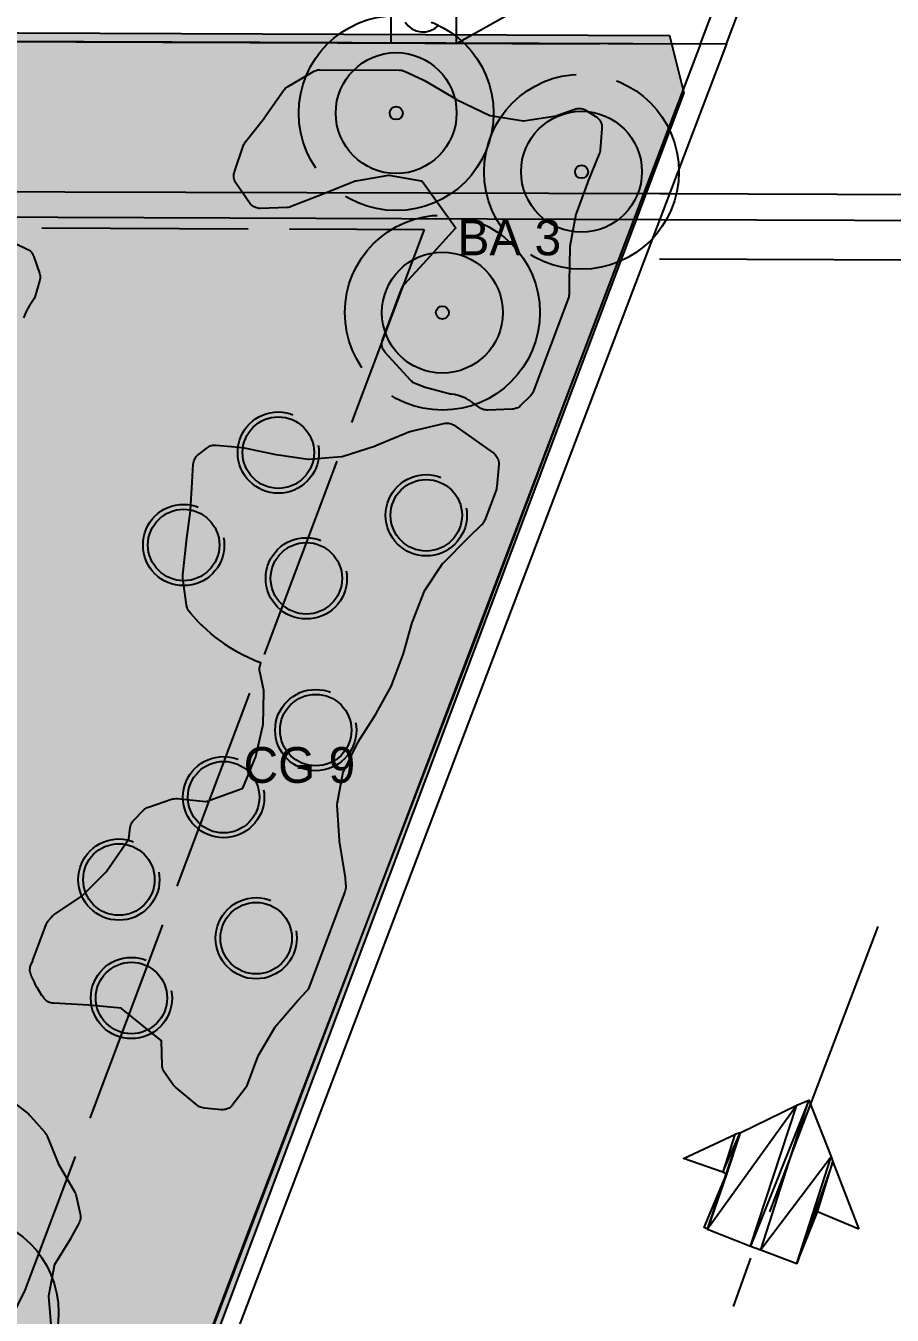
# Model space of a CAD drawing. Header units: metres. Extents: x 1 to 213, y 1 to 147.
# Drawn here: x 59.14 to 64.47, y 32.34 to 40.28 of the extents above; entities that cross this region are included whole.
import ezdxf
from ezdxf.enums import TextEntityAlignment as Align

# ---------------------------------------------------------------- set-up
doc = ezdxf.new("R2010")
doc.units = ezdxf.units.M
doc.linetypes.add('DASHED', pattern=[1.524, 1.27, -0.254])
for name, color, linetype in [('00-BASE-ARQUITECTURA', 8, 'Continuous'), ('PJ-ARBUSTOS', 82, 'Continuous'), ('PJ-COPA-ADULTA', 8, 'DASHED'), ('PJ-ETIQUETAS', 7, 'Continuous'), ('PJ-GRAVILLA', 42, 'Continuous'), ('PJ-HERBACEAS', 212, 'Continuous'), ('PJ-LIMITE-JARDIN', 7, 'Continuous'), ('PJ-MASAS', 92, 'Continuous'), ('PJ-MASAS-RELLENO', 92, 'Continuous'), ('PJ-RIEGO-SECTORES', 5, 'Continuous'), ('PJ-VISIBILIDAD', 1, 'DASHED')]:
    doc.layers.add(name, color=color, linetype=linetype)

# ---------------------------------------------------------------- blocks, each defined once
blk = doc.blocks.new('PJ_CG')
blk.add_circle((0, 0), 0.22)
at = {"flags": 1}
for tag, p, height in [('CODIGO', (0.15, 0.15), 0.2), ('ESPECIE', (0.15, -0.1), 0.15), ('ZONA', (0.15, -0.3), 0.15)]:
    blk.add_attdef(tag, p, '', height=height, dxfattribs=at)
blk = doc.blocks.new('PJ_BA')
for radius in [0.372, 0.04]:
    blk.add_circle((0, 0), radius)
at = {"flags": 1}
for tag, p, height in [('CODIGO', (0.15, 0.15), 0.2), ('ESPECIE', (0.15, -0.1), 0.15), ('ZONA', (0.15, -0.3), 0.15)]:
    blk.add_attdef(tag, p, '', height=height, dxfattribs=at)

msp = doc.modelspace()

# ---------------------------------------------------------------- hatches: boundary and pattern name
at = {"layer": 'PJ-GRAVILLA'}
h = msp.add_hatch(dxfattribs=at)
h.set_pattern_fill('GRAVEL', scale=0.03)
h.paths.add_polyline_path([(52.0788, 40.2607), (63.1031, 40.2166), (63.1913, 39.8639), (60.2368, 32.0146), (59.8399, 31.2208), (59.3989, 29.8097), (57.7673, 26.4142), (56.4444, 24.4739), (55.2097, 23.0187), (53.0489, 21.0344), (51.9024, 20.2406), (51.8583, 39.1142), (52.0347, 39.5111), (52.0788, 40.2607)])
at = {"layer": 'PJ-MASAS-RELLENO'}
for points in [[(61.3541, 38.2646), (61.349, 38.2708), (61.3445, 38.2775), (61.3407, 38.2845), (61.3376, 38.2919), (61.3353, 38.2996), (61.3338, 38.3075), (61.3331, 38.3155), (61.3331, 38.3235), (61.334, 38.3315), (61.3357, 38.3393), (61.3381, 38.3469), (61.456, 38.6602), (61.4591, 38.6673), (61.4628, 38.674), (61.4671, 38.6803), (61.4721, 38.6862), (61.6113, 38.8373), (61.7868, 39.0298), (61.788, 39.0312), (61.787, 39.0328), (61.5809, 39.3174), (61.5797, 39.3189), (61.5779, 39.3193), (61.3772, 39.3553), (61.3755, 39.3556), (61.3738, 39.3553), (61.1729, 39.3198), (61.171, 39.3194), (61.169, 39.3187), (60.9664, 39.2379), (60.966, 39.2378), (60.7743, 39.1626), (60.7656, 39.1598), (60.7567, 39.1579), (60.7476, 39.1571), (60.5863, 39.1521), (60.5783, 39.1522), (60.5704, 39.1532), (60.5626, 39.1549), (60.5551, 39.1574), (60.5478, 39.1606), (60.5409, 39.1645), (60.5344, 39.1691), (60.5284, 39.1743), (60.5229, 39.1801), (60.5181, 39.1864), (60.4357, 39.305), (60.4317, 39.3113), (60.4283, 39.318), (60.4256, 39.325), (60.4235, 39.3321), (60.4222, 39.3395), (60.4215, 39.3469), (60.4215, 39.3543), (60.4221, 39.3618), (60.4235, 39.3691), (60.4256, 39.3763), (60.4795, 39.5357), (60.4829, 39.5441), (60.4871, 39.552), (60.4922, 39.5593), (60.6096, 39.7097), (60.6108, 39.7113), (60.7273, 39.8771), (60.7326, 39.8838), (60.7386, 39.8899), (60.7452, 39.8954), (60.7523, 39.9001), (60.9129, 39.9943), (60.9205, 39.9982), (60.9284, 40.0013), (60.9367, 40.0035), (60.9451, 40.0048), (60.9537, 40.0052), (61.4398, 40.0033), (61.4483, 40.0028), (61.4567, 40.0014), (61.4649, 39.9992), (61.4728, 39.996), (61.5879, 39.9433), (61.5956, 39.9393), (61.7942, 39.821), (61.7975, 39.8192), (61.9982, 39.7241), (61.9999, 39.7233), (62.0017, 39.723), (62.2021, 39.6902), (62.2042, 39.6899), (62.2063, 39.6902), (62.4068, 39.7217), (62.4087, 39.7221), (62.4105, 39.7227), (62.5203, 39.7627), (62.5281, 39.7652), (62.5362, 39.7668), (62.5444, 39.7675), (62.5526, 39.7674), (62.5607, 39.7665), (62.5687, 39.7648), (62.5765, 39.7622), (62.584, 39.7589), (62.5912, 39.7548), (62.6516, 39.7157), (62.6579, 39.7111), (62.6638, 39.706), (62.6692, 39.7002), (62.6739, 39.694), (62.6781, 39.6874), (62.6815, 39.6803), (62.6843, 39.673), (62.6863, 39.6654), (62.6876, 39.6577), (62.6881, 39.6499), (62.6879, 39.6421), (62.6773, 39.5122), (62.6763, 39.5041), (62.6744, 39.4962), (62.6717, 39.4885), (62.5996, 39.311), (62.5992, 39.3099), (62.5286, 39.1205), (62.5281, 39.1189), (62.5277, 39.1172), (62.49, 38.9165), (62.4897, 38.9149), (62.4896, 38.9132), (62.4859, 38.6983), (62.4859, 38.6974), (62.4863, 38.6303), (62.486, 38.623), (62.485, 38.6158), (62.4834, 38.6086), (62.4811, 38.6017), (62.2635, 38.0236), (62.26, 38.0156), (62.2556, 38.008), (62.2504, 38.0009), (62.2445, 37.9945), (62.1871, 37.9387), (62.1816, 37.9338), (62.1756, 37.9294), (62.1693, 37.9256), (62.1627, 37.9224), (62.1558, 37.9199), (62.1486, 37.9179), (62.1414, 37.9167), (62.134, 37.9161), (61.9849, 37.9111), (61.9775, 37.9112), (61.9701, 37.9119), (61.9629, 37.9134), (61.9558, 37.9155), (61.949, 37.9182), (61.9424, 37.9216), (61.9362, 37.9256), (61.8832, 37.9628), (61.8824, 37.9634), (61.8762, 37.9675), (61.8754, 37.968), (61.8703, 37.9712), (61.8687, 37.9722), (61.8558, 37.9796), (61.8542, 37.9805), (61.8492, 37.983), (61.8475, 37.9838), (61.834, 37.99), (61.8323, 37.9907), (61.8271, 37.9928), (61.8253, 37.9934), (61.8113, 37.9983), (61.8095, 37.9989), (61.8042, 38.0004), (61.8024, 38.0009), (61.7879, 38.0045), (61.7861, 38.0049), (61.7806, 38.0059), (61.7788, 38.0063), (61.7641, 38.0084), (61.7622, 38.0087), (61.7567, 38.0092), (61.7539, 38.0095), (61.7539, 38.0095), (61.7472, 38.0102), (61.739, 38.012), (61.6079, 38.0475), (61.5997, 38.0502), (61.5412, 38.0731), (61.5345, 38.076), (61.5282, 38.0796), (61.5221, 38.0837), (61.5165, 38.0883), (61.5114, 38.0935), (61.3541, 38.2646)], [(55.939, 37.3289), (55.9392, 37.3308), (55.9589, 37.5263), (55.9591, 37.5314), (55.9538, 37.7265), (55.954, 37.7345), (55.9676, 37.9226), (55.9686, 37.9308), (55.9704, 37.9388), (56.0235, 38.1245), (56.0262, 38.1324), (56.1027, 38.3224), (56.1043, 38.3272), (56.1549, 38.521), (56.1553, 38.5228), (56.1552, 38.5245), (56.134, 38.7235), (56.1337, 38.7254), (56.133, 38.7271), (56.0434, 38.8992), (56.0401, 38.9063), (56.0376, 38.9136), (56.0358, 38.9211), (56.0347, 38.9288), (56.0147, 39.144), (56.0144, 39.1523), (56.0149, 39.1606), (56.0163, 39.1688), (56.0185, 39.1768), (56.0216, 39.1845), (56.0254, 39.1919), (56.03, 39.1988), (56.1772, 39.3985), (56.1822, 39.4047), (56.1878, 39.4103), (56.1939, 39.4153), (56.2005, 39.4197), (56.2075, 39.4235), (56.2149, 39.4265), (56.2225, 39.4287), (56.2303, 39.4303), (56.4928, 39.4677), (56.5007, 39.4684), (56.5086, 39.4684), (56.5164, 39.4675), (56.5241, 39.466), (56.5316, 39.4636), (56.5389, 39.4606), (56.5458, 39.4568), (56.5523, 39.4524), (56.6277, 39.3956), (56.6336, 39.3906), (56.639, 39.3851), (56.6439, 39.3791), (56.6482, 39.3726), (56.6518, 39.3658), (56.6548, 39.3586), (56.6683, 39.3209), (56.6695, 39.3172), (56.6727, 39.3069), (56.6737, 39.3031), (56.6822, 39.2692), (56.6827, 39.2673), (56.6907, 39.2411), (56.6921, 39.2372), (56.7024, 39.2129), (56.7041, 39.2092), (56.7168, 39.186), (56.7189, 39.1826), (56.7338, 39.1608), (56.7363, 39.1576), (56.7534, 39.1374), (56.7561, 39.1345), (56.7752, 39.1161), (56.7782, 39.1135), (56.799, 39.0972), (56.8024, 39.0948), (56.8247, 39.0807), (56.8282, 39.0788), (56.8522, 39.0669), (56.8585, 39.0633), (56.8645, 39.0592), (56.8702, 39.0546), (56.8753, 39.0495), (56.9529, 38.9655), (56.9542, 38.9642), (56.9559, 38.9637), (57.1518, 38.91), (57.1541, 38.9095), (57.1565, 38.9093), (57.3536, 38.9035), (57.3563, 38.9035), (57.5498, 38.9107), (57.5558, 38.9107), (57.5619, 38.9103), (57.7475, 38.889), (57.7565, 38.8874), (57.7653, 38.8848), (57.954, 38.8174), (57.9603, 38.8148), (58.1647, 38.7214), (58.1664, 38.7207), (58.1682, 38.7207), (58.4774, 38.7298), (58.4795, 38.73), (58.4812, 38.7312), (58.5958, 38.8209), (58.5975, 38.8224), (58.599, 38.824), (58.6788, 38.9224), (58.6841, 38.9283), (58.6899, 38.9336), (58.6962, 38.9384), (58.703, 38.9424), (58.7101, 38.9458), (58.7175, 38.9485), (58.8905, 39.0015), (58.8977, 39.0034), (58.905, 39.0045), (58.9124, 39.005), (58.9198, 39.0048), (58.9272, 39.0039), (58.9344, 39.0024), (58.9415, 39.0001), (58.9483, 38.9973), (59.15, 38.9013), (59.157, 38.8975), (59.1637, 38.893), (59.1698, 38.8879), (59.1755, 38.8822), (59.1805, 38.8759), (59.1848, 38.8692), (59.1885, 38.862), (59.1914, 38.8546), (59.2254, 38.7535), (59.2276, 38.7455), (59.229, 38.7374), (59.2295, 38.7291), (59.2292, 38.7209), (59.2281, 38.7127), (59.2261, 38.7046), (59.1959, 38.606), (59.1935, 38.5992), (59.1905, 38.5926), (59.1869, 38.5863), (59.1827, 38.5804), (59.169, 38.5627), (59.1661, 38.5584), (59.1447, 38.5216), (59.1423, 38.5169), (59.1259, 38.4777), (59.1242, 38.4727), (59.1127, 38.4304), (59.1121, 38.4278), (59.0613, 38.1776), (59.0594, 38.1701), (59.0568, 38.1629), (59.0535, 38.156), (59.0496, 38.1493), (59.0484, 38.1476), (59.0459, 38.1436), (59.0421, 38.1385), (58.9679, 38.0465), (58.9668, 38.0449), (58.9662, 38.0431), (58.9091, 37.8568), (58.9079, 37.8515), (58.8757, 37.6543), (58.8753, 37.651), (58.8608, 37.4664), (58.86, 37.4597), (58.8586, 37.4531), (58.813, 37.272), (58.8108, 37.2647), (58.8079, 37.2577), (58.8044, 37.251), (58.6985, 37.071), (58.6955, 37.0663), (58.565, 36.8764), (58.5642, 36.8752), (58.5635, 36.8739), (58.4636, 36.6686), (58.4629, 36.6669), (58.4626, 36.6652), (58.4456, 36.4842), (58.4455, 36.4821), (58.446, 36.4801), (58.5197, 36.2617), (58.5205, 36.2597), (58.5217, 36.2579), (58.6619, 36.0713), (58.6678, 36.0623), (58.7753, 35.87), (58.7786, 35.8632), (58.7813, 35.8562), (58.7834, 35.8489), (58.7847, 35.8415), (58.7854, 35.834), (58.7853, 35.8264), (58.7725, 35.6018), (58.7717, 35.5939), (58.7701, 35.5863), (58.7677, 35.5788), (58.7647, 35.5715), (58.7609, 35.5646), (58.7565, 35.5581), (58.7515, 35.5521), (58.7459, 35.5466), (58.5758, 35.395), (58.5697, 35.3901), (58.5633, 35.3859), (58.5564, 35.3823), (58.5493, 35.3793), (58.5419, 35.3771), (58.5343, 35.3756), (58.5266, 35.3748), (58.2914, 35.363), (58.2834, 35.363), (58.2754, 35.3637), (58.2676, 35.3653), (58.26, 35.3677), (58.075, 35.4351), (58.0736, 35.4355), (58.0721, 35.4359), (57.8782, 35.4753), (57.8767, 35.4755), (57.8752, 35.4757), (57.676, 35.4847), (57.6724, 35.4849), (57.4841, 35.5021), (57.477, 35.5031), (57.47, 35.5047), (57.4632, 35.5069), (57.2937, 35.5706), (57.2863, 35.5738), (57.2792, 35.5778), (57.2726, 35.5824), (57.1078, 35.711), (57.0998, 35.7181), (56.9329, 35.8889), (56.9303, 35.8914), (56.7564, 36.04), (56.755, 36.0411), (56.7534, 36.0418), (56.5655, 36.1106), (56.5637, 36.1111), (56.5618, 36.111), (56.3568, 36.0844), (56.3545, 36.084), (56.3523, 36.0833), (56.1518, 36.0075), (56.1435, 36.0049), (56.1349, 36.0031), (55.9583, 35.9778), (55.9508, 35.9771), (55.9433, 35.9771), (55.9359, 35.9778), (55.9285, 35.9792), (55.9213, 35.9812), (55.9143, 35.984), (55.701, 36.0795), (55.6935, 36.0834), (55.6865, 36.088), (55.68, 36.0933), (55.674, 36.0993), (55.6688, 36.1058), (55.6642, 36.1129), (55.5385, 36.3334), (55.5347, 36.3411), (55.5317, 36.3491), (55.5296, 36.3575), (55.5284, 36.366), (55.5138, 36.532), (55.5135, 36.5395), (55.5139, 36.5469), (55.515, 36.5544), (55.5168, 36.5616), (55.5192, 36.5687), (55.5873, 36.7385), (55.5913, 36.747), (55.5963, 36.755), (55.7274, 36.9395), (55.7277, 36.9401), (55.8585, 37.1309), (55.8596, 37.1327), (55.8605, 37.1347), (55.9383, 37.3271), (55.939, 37.3289)], [(59.1741, 34.4325), (59.1712, 34.4396), (59.1689, 34.4469), (59.1674, 34.4545), (59.1666, 34.4621), (59.1665, 34.4697), (59.1671, 34.4774), (59.1685, 34.4849), (59.1706, 34.4923), (59.1734, 34.4994), (59.184, 34.5231), (59.185, 34.5255), (59.2671, 34.7465), (59.2708, 34.7549), (59.2754, 34.7628), (59.2809, 34.7701), (59.2971, 34.7895), (59.3022, 34.795), (59.3077, 34.8), (59.3137, 34.8044), (59.4823, 34.9178), (59.4838, 34.9189), (59.4852, 34.9202), (59.6328, 35.0671), (59.634, 35.0685), (59.6351, 35.0699), (59.7733, 35.2687), (59.7743, 35.2703), (59.7746, 35.2722), (59.784, 35.3433), (59.7855, 35.3516), (59.7879, 35.3597), (59.7912, 35.3675), (59.7952, 35.375), (59.8001, 35.3819), (59.8056, 35.3883), (59.8631, 35.4481), (59.8687, 35.4534), (59.8748, 35.4582), (59.8813, 35.4623), (59.8882, 35.4658), (59.8954, 35.4686), (60.0387, 35.5164), (60.0468, 35.5186), (60.0551, 35.52), (60.0635, 35.5205), (60.0718, 35.5201), (60.2469, 35.503), (60.2491, 35.5029), (60.2512, 35.5035), (60.4737, 35.5821), (60.4756, 35.5829), (60.4764, 35.5847), (60.5538, 35.7689), (60.5544, 35.7705), (60.5548, 35.7721), (60.6008, 35.9673), (60.6011, 35.9693), (60.6013, 35.9713), (60.6066, 36.1813), (60.6065, 36.1836), (60.6062, 36.1859), (60.5818, 36.3021), (60.5806, 36.3095), (60.5801, 36.3171), (60.5803, 36.3246), (60.5813, 36.3321), (60.5829, 36.3395), (60.5852, 36.3467), (60.5855, 36.3475), (60.5862, 36.3493), (60.5874, 36.3533), (60.5879, 36.3551), (60.5862, 36.3559), (60.5824, 36.3575), (60.5805, 36.3582), (60.5719, 36.3613), (60.5682, 36.3627), (60.5447, 36.3725), (60.5411, 36.3741), (60.4782, 36.4038), (60.4747, 36.4056), (60.4522, 36.4176), (60.4487, 36.4195), (60.3891, 36.4553), (60.3857, 36.4574), (60.3645, 36.4716), (60.3613, 36.4739), (60.3054, 36.5153), (60.3023, 36.5177), (60.2826, 36.5339), (60.2796, 36.5365), (60.2281, 36.5832), (60.2252, 36.5859), (60.2072, 36.604), (60.2045, 36.6068), (60.1578, 36.6584), (60.1552, 36.6613), (60.1475, 36.6707), (60.1431, 36.6766), (60.1392, 36.6829), (60.136, 36.6896), (60.1333, 36.6965), (60.1314, 36.7036), (60.13, 36.7109), (60.1078, 36.8777), (60.1072, 36.8871), (60.1076, 36.8966), (60.1294, 37.1052), (60.1297, 37.1078), (60.1549, 37.292), (60.1553, 37.2953), (60.1642, 37.4666), (60.1643, 37.4681), (60.1721, 37.5788), (60.1732, 37.5871), (60.175, 37.5952), (60.1777, 37.6031), (60.1813, 37.6107), (60.1855, 37.6178), (60.1905, 37.6245), (60.1962, 37.6306), (60.2025, 37.6361), (60.2567, 37.6787), (60.2629, 37.6831), (60.2695, 37.6869), (60.2764, 37.6901), (60.2836, 37.6926), (60.291, 37.6944), (60.2986, 37.6955), (60.3062, 37.6958), (60.3138, 37.6955), (60.4767, 37.68), (60.4853, 37.6787), (60.6795, 37.6386), (60.6819, 37.6381), (60.8793, 37.6096), (60.8815, 37.6094), (60.8837, 37.6095), (61.0838, 37.6247), (61.0861, 37.625), (61.0883, 37.6256), (61.2935, 37.6908), (61.2969, 37.6921), (61.4999, 37.7778), (61.5064, 37.7802), (61.5132, 37.7821), (61.7155, 37.8283), (61.7228, 37.8297), (61.7302, 37.8303), (61.7376, 37.8302), (61.745, 37.8295), (61.7523, 37.8281), (61.7595, 37.826), (61.7664, 37.8232), (61.773, 37.8198), (61.7793, 37.8158), (62.0186, 37.6477), (62.0246, 37.643), (62.0301, 37.6378), (62.0351, 37.6321), (62.0396, 37.626), (62.0434, 37.6194), (62.0466, 37.6125), (62.0492, 37.6054), (62.051, 37.598), (62.0522, 37.5905), (62.0526, 37.5829), (62.0523, 37.5753), (62.0406, 37.4398), (62.0396, 37.4325), (62.038, 37.4254), (62.0358, 37.4185), (61.9663, 37.2341), (61.9635, 37.2275), (61.9602, 37.2213), (61.9563, 37.2153), (61.9519, 37.2098), (61.947, 37.2046), (61.8648, 37.1255), (61.8642, 37.1248), (61.7096, 36.9689), (61.7084, 36.9675), (61.7072, 36.966), (61.593, 36.7968), (61.5919, 36.7949), (61.591, 36.7929), (61.519, 36.608), (61.5178, 36.6044), (61.4636, 36.4136), (61.4618, 36.4079), (61.3952, 36.2262), (61.3929, 36.2206), (61.3903, 36.2153), (61.2962, 36.0435), (61.2934, 36.0388), (61.1844, 35.8686), (61.1822, 35.8648), (61.0939, 35.6859), (61.0932, 35.6842), (61.0928, 35.6825), (61.055, 35.484), (61.0547, 35.4823), (61.0548, 35.4806), (61.0697, 35.2621), (61.0701, 35.2584), (61.1069, 35.0337), (61.1079, 35.0254), (61.1105, 34.9799), (61.1106, 34.9716), (61.1097, 34.9633), (61.1081, 34.9551), (61.1055, 34.9471), (60.8854, 34.3623), (60.8824, 34.3553), (60.8787, 34.3487), (60.8745, 34.3424), (60.8696, 34.3365), (60.8136, 34.2753), (60.8127, 34.2743), (60.6746, 34.1123), (60.6735, 34.1109), (60.6726, 34.1095), (60.5699, 33.9354), (60.569, 33.9339), (60.5684, 33.9323), (60.5018, 33.7561), (60.4988, 33.749), (60.4951, 33.7423), (60.4907, 33.736), (60.4162, 33.6377), (60.411, 33.6315), (60.4051, 33.6259), (60.3988, 33.6209), (60.392, 33.6165), (60.3847, 33.6129), (60.3772, 33.61), (60.3694, 33.6079), (60.3614, 33.6066), (60.3533, 33.6061), (60.3452, 33.6064), (60.2405, 33.6159), (60.2326, 33.617), (60.2249, 33.6189), (60.2173, 33.6216), (60.2101, 33.625), (60.2033, 33.6291), (60.1968, 33.6339), (60.0628, 33.7445), (60.0575, 33.7492), (60.0528, 33.7544), (60.0484, 33.7599), (59.9953, 33.8348), (59.9911, 33.8415), (59.9875, 33.8485), (59.9846, 33.8558), (59.9825, 33.8634), (59.9811, 33.8711), (59.9805, 33.879), (59.9765, 34.0297), (59.9763, 34.0316), (59.9749, 34.0329), (59.7306, 34.2291), (59.729, 34.2302), (59.7271, 34.2305), (59.53, 34.2493), (59.5284, 34.2494), (59.3111, 34.2609), (59.3029, 34.2618), (59.2949, 34.2635), (59.287, 34.266), (59.2794, 34.2693), (59.2723, 34.2734), (59.2656, 34.2782), (59.2594, 34.2837), (59.2538, 34.2898), (59.2489, 34.2964), (59.2421, 34.3064), (59.24, 34.3098), (59.2114, 34.3575), (59.2095, 34.3609), (59.1975, 34.3834), (59.1957, 34.3869), (59.1741, 34.4325)], [(56.4414, 31.277), (56.4461, 31.2822), (56.4529, 31.2882), (56.5748, 31.3832), (56.5757, 31.3839), (56.721, 31.5041), (56.7269, 31.5085), (56.7331, 31.5124), (56.7397, 31.5157), (56.7466, 31.5183), (56.7537, 31.5203), (56.9669, 31.5704), (56.9686, 31.5709), (56.9702, 31.5717), (57.1579, 31.6729), (57.1597, 31.674), (57.1612, 31.6755), (57.2857, 31.8074), (57.2887, 31.811), (57.4112, 31.9765), (57.4117, 31.9771), (57.5181, 32.1265), (57.5231, 32.1329), (57.5288, 32.1387), (57.535, 32.1439), (57.6869, 32.259), (57.8511, 32.3846), (57.8513, 32.3847), (58.0018, 32.4992), (58.0033, 32.5004), (58.0043, 32.5019), (58.1237, 32.6985), (58.1246, 32.7001), (58.125, 32.7018), (58.1659, 32.9132), (58.1665, 32.9184), (58.1753, 33.0615), (58.1762, 33.0698), (58.178, 33.0779), (58.1807, 33.0858), (58.1842, 33.0935), (58.1884, 33.1007), (58.1934, 33.1074), (58.1957, 33.1102), (58.2178, 33.141), (58.2206, 33.1455), (58.2385, 33.1789), (58.2409, 33.1843), (58.2438, 33.1909), (58.2478, 33.1979), (58.2524, 33.2045), (58.2577, 33.2106), (58.4485, 33.4094), (58.4502, 33.4114), (58.4733, 33.4388), (58.4764, 33.443), (58.495, 33.4721), (58.4975, 33.4767), (58.5133, 33.5104), (58.5134, 33.5103), (58.5147, 33.5133), (58.5189, 33.5205), (58.5239, 33.5272), (58.6687, 33.7044), (58.6742, 33.7105), (58.6804, 33.716), (58.6871, 33.7209), (58.6942, 33.725), (58.7018, 33.7284), (58.7096, 33.7309), (58.7671, 33.7466), (58.7744, 33.7482), (58.7817, 33.7491), (58.7891, 33.7494), (58.7965, 33.749), (58.8038, 33.7479), (58.811, 33.7461), (59.0075, 33.6876), (59.0145, 33.6852), (59.0211, 33.6821), (59.0275, 33.6785), (59.0335, 33.6743), (59.1588, 33.5779), (59.1646, 33.573), (59.1698, 33.5675), (59.2582, 33.4679), (59.2625, 33.4625), (59.2664, 33.4568), (59.2698, 33.4508), (59.2726, 33.4445), (59.3379, 33.2811), (59.3404, 33.276), (59.4428, 33.098), (59.4465, 33.0909), (59.4494, 33.0835), (59.4515, 33.0757), (59.4762, 32.9662), (59.4776, 32.9582), (59.4782, 32.9502), (59.4779, 32.9421), (59.4769, 32.9341), (59.475, 32.9262), (59.4723, 32.9186), (59.4689, 32.9112), (59.4191, 32.817), (59.4166, 32.8125), (59.3164, 32.6495), (59.3155, 32.6479), (59.3151, 32.6461), (59.2807, 32.4598), (59.2805, 32.4581), (59.2806, 32.4563), (59.3, 32.2365), (59.3007, 32.2318), (59.3519, 31.9869), (59.3529, 31.9809), (59.357, 31.9492), (59.3576, 31.9413), (59.3575, 31.9334), (59.3565, 31.9255), (59.3548, 31.9178), (59.3524, 31.9103), (59.3492, 31.9031), (59.1773, 31.5593), (59.177, 31.5586), (59.1721, 31.5484), (59.1718, 31.5477), (59.1552, 31.5108), (59.1545, 31.5093), (59.1461, 31.4884), (59.1456, 31.4869), (59.1319, 31.4488), (59.1317, 31.448), (59.1281, 31.4374), (59.1278, 31.4366), (59.1047, 31.3624), (59.1019, 31.3548), (59.0983, 31.3475), (59.0939, 31.3406), (59.089, 31.3341), (59.0833, 31.3282), (59.0771, 31.3229), (59.0704, 31.3183), (59.0633, 31.3143), (59.0558, 31.3112), (59.048, 31.3088), (59.04, 31.3072), (59.0319, 31.3064), (58.9699, 31.3036), (58.9624, 31.3036), (58.9608, 31.3037), (58.9569, 31.304), (58.9462, 31.305), (58.9423, 31.3055), (58.8787, 31.315), (58.8767, 31.3152), (58.8496, 31.3178), (58.8455, 31.318), (58.8193, 31.3179), (58.8152, 31.3177), (58.7891, 31.3149), (58.7851, 31.3143), (58.7699, 31.3111), (58.7621, 31.3099), (58.7542, 31.3094), (58.7463, 31.3097), (58.7385, 31.3108), (58.6289, 31.3316), (58.6271, 31.3319), (58.6255, 31.331), (58.459, 31.2261), (58.4574, 31.225), (58.4565, 31.2234), (58.3788, 31.0588), (58.3747, 31.0511), (58.3697, 31.0439), (58.364, 31.0373), (58.2581, 30.9281), (58.2526, 30.9229), (58.2466, 30.9182), (58.2401, 30.9142), (58.2334, 30.9107), (58.2263, 30.908), (58.219, 30.9059), (58.2115, 30.9045), (58.0677, 30.8848), (58.0591, 30.8841), (58.0506, 30.8843), (58.0421, 30.8854), (58.0338, 30.8874), (57.8379, 30.9462), (57.835, 30.9469), (57.6025, 30.9982), (57.6006, 30.9985), (57.5986, 30.9985), (57.3552, 30.98), (57.3533, 30.9798), (57.3516, 30.9788), (57.16, 30.8598), (57.1584, 30.8587), (57.1575, 30.857), (57.1034, 30.7373), (57.0995, 30.7298), (57.0948, 30.7227), (57.0894, 30.7161), (57.0833, 30.7102), (57.0767, 30.7049), (56.9161, 30.5915), (56.9098, 30.5874), (56.903, 30.584), (56.896, 30.5812), (56.8887, 30.5791), (56.6703, 30.5265), (56.6622, 30.525), (56.6541, 30.5243), (56.6459, 30.5245), (56.6378, 30.5255), (56.6299, 30.5273), (56.6221, 30.5299), (56.6147, 30.5333), (56.3957, 30.6471), (56.3889, 30.6511), (56.3825, 30.6557), (56.3766, 30.661), (56.3712, 30.6668), (56.3664, 30.6731), (56.3623, 30.6798), (56.3589, 30.6869), (56.3562, 30.6943), (56.2814, 30.935), (56.2794, 30.9427), (56.2782, 30.9506), (56.2778, 30.9586), (56.2782, 30.9666), (56.2794, 30.9745), (56.2813, 30.9822), (56.2841, 30.9897), (56.3679, 31.189), (56.371, 31.1956), (56.3747, 31.2018), (56.3827, 31.214), (56.3874, 31.2204), (56.3927, 31.2264), (56.3985, 31.2317), (56.4008, 31.2336), (56.4046, 31.2372), (56.4387, 31.2741), (56.4413, 31.2771), (56.4414, 31.277)]]:
    msp.add_hatch(color=7, dxfattribs=at).paths.add_polyline_path(points)

# ---------------------------------------------------------------- linework, layer by layer
at = {"layer": '00-BASE-ARQUITECTURA'}
for points in [[(132.6056, 42.4603), (98.813, 42.4497), (51.9289, 42.4709), (51.9183, 40.2061), (63.2954, 40.1637), (62.5016, 38.0788), (61.8984, 36.4807), (60.5119, 32.8612), (59.8875, 31.2208), (59.2102, 29.4428), (58.5223, 27.8553), (57.9402, 26.7652), (56.6173, 24.7438), (54.7229, 22.5637), (53.0189, 21.0502), (52.1723, 20.4152), (50.426, 19.3146), (48.5316, 18.3832)], [(64.1949, 42.1534), (51.9289, 42.1957), (51.9289, 40.2061), (63.2954, 40.1637)], [(64.1949, 42.1534), (51.9289, 42.1957), (51.9289, 40.2061), (62.6709, 40.1637)], [(64.1949, 42.1534), (51.9289, 42.1957), (51.9289, 40.2061), (63.4541, 40.1637)], [(61.3904, 40.1637), (61.4009, 42.164), (61.8031, 42.164)], [(61.7925, 40.1637), (61.8031, 42.164)], [(61.8031, 42.164), (63.6975, 41.2326), (61.7925, 40.1637)], [(63.2954, 40.1637), (64.0679, 42.2063)], [(63.4541, 40.1637), (64.2055, 42.1534)], [(61.4755, 40.2976), (61.494, 40.2751), (61.5174, 40.257), (61.5452, 40.2443)], [(61.5452, 40.2443), (61.5751, 40.2382), (61.6047, 40.2391), (61.6329, 40.2463), (61.6587, 40.2595), (61.6812, 40.278)], [(63.2954, 40.1637), (59.2631, 29.5592)], [(63.4541, 40.1637), (59.4007, 29.5063)], [(51.9289, 39.2747), (63.1049, 39.243)], [(63.0414, 39.243), (69.0421, 39.2218)], [(51.9289, 39.1266), (63.0414, 39.0842)], [(63.0414, 39.0842), (69.0421, 39.0631)], [(63.0414, 38.8408), (68.9469, 38.8196)], [(64.3854, 34.7345), (63.7187, 32.9776)], [(63.6658, 32.7448), (63.9621, 33.6656), (63.6023, 32.766), (63.6658, 32.7448)], [(63.9621, 33.6656), (63.6023, 32.766), (63.888, 33.6338), (63.9621, 33.6656)], [(64.0997, 33.3163), (63.6658, 32.7448), (63.9621, 33.6656), (64.0997, 33.3163)], [(63.6023, 32.766), (63.888, 33.6338), (63.3377, 32.8718), (63.6023, 32.766)], [(63.888, 33.6338), (63.3377, 32.8718), (63.5388, 33.4645), (63.888, 33.6338)], [(63.507, 33.4539), (63.4329, 33.2211), (63.1895, 33.3057), (63.507, 33.4539)], [(63.5388, 33.4645), (63.507, 33.4539), (63.4329, 33.2211), (63.5388, 33.4645)], [(63.5388, 33.4645), (63.4541, 33.2105), (63.4329, 33.2211), (63.5388, 33.4645)], [(63.888, 32.6601), (64.0997, 33.3163), (63.6658, 32.7448), (63.888, 32.6601)], [(64.1103, 33.2846), (63.888, 32.6601), (64.0997, 33.3163), (64.1103, 33.2846)], [(64.015, 32.9776), (64.1103, 33.2846), (63.888, 32.6601), (64.015, 32.9776)], [(64.269, 32.8718), (64.015, 32.9776), (64.1103, 33.2846), (64.269, 32.8718)], [(63.4541, 33.2105), (63.3377, 32.8718), (63.3165, 32.8824), (63.4541, 33.2105)], [(63.6023, 32.6919), (63.4964, 32.3956)]]:
    msp.add_lwpolyline(points, dxfattribs=at)
at = {"layer": 'PJ-COPA-ADULTA'}
for centre, radius in [((61.4211, 39.7381), 0.6), ((62.5621, 39.3774), 0.6), ((61.7057, 38.5107), 0.6), ((60.6956, 37.6494), 0.25), ((61.6064, 37.2637), 0.25), ((60.1128, 37.0808), 0.25), ((60.8681, 36.8757), 0.25), ((60.9259, 35.942), 0.25), ((60.3587, 35.5292), 0.25), ((59.7141, 35.0223), 0.25), ((60.5592, 34.6615), 0.25), ((59.7912, 34.2936), 0.25), ((58.7431, 32.3595), 0.6)]:
    msp.add_circle(centre, radius, dxfattribs=at)
at = {"layer": 'PJ-LIMITE-JARDIN'}
msp.add_lwpolyline([(52.0788, 40.2607), (63.1031, 40.2166), (63.1913, 39.8639), (60.2368, 32.0146), (59.8399, 31.2208), (59.3989, 29.8097), (57.7673, 26.4142), (56.4444, 24.4739), (55.2097, 23.0187), (53.0489, 21.0344), (51.9024, 20.2406), (51.8583, 39.1142), (52.0347, 39.5111), (52.0788, 40.2607)], close=True, dxfattribs=at)
at = {"layer": 'PJ-MASAS'}
for points in [[(61.3541, 38.2646), (61.349, 38.2708), (61.3445, 38.2775), (61.3407, 38.2845), (61.3376, 38.2919), (61.3353, 38.2996), (61.3338, 38.3075), (61.3331, 38.3155), (61.3331, 38.3235), (61.334, 38.3315), (61.3357, 38.3393), (61.3381, 38.3469), (61.456, 38.6602), (61.4591, 38.6673), (61.4628, 38.674), (61.4671, 38.6803), (61.4721, 38.6862), (61.6113, 38.8373), (61.7868, 39.0298), (61.788, 39.0312), (61.787, 39.0328), (61.5809, 39.3174), (61.5797, 39.3189), (61.5779, 39.3193), (61.3772, 39.3553), (61.3755, 39.3556), (61.3738, 39.3553), (61.1729, 39.3198), (61.171, 39.3194), (61.169, 39.3187), (60.9664, 39.2379), (60.966, 39.2378), (60.7743, 39.1626), (60.7656, 39.1598), (60.7567, 39.1579), (60.7476, 39.1571), (60.5863, 39.1521), (60.5783, 39.1522), (60.5704, 39.1532), (60.5626, 39.1549), (60.5551, 39.1574), (60.5478, 39.1606), (60.5409, 39.1645), (60.5344, 39.1691), (60.5284, 39.1743), (60.5229, 39.1801), (60.5181, 39.1864), (60.4357, 39.305), (60.4317, 39.3113), (60.4283, 39.318), (60.4256, 39.325), (60.4235, 39.3321), (60.4222, 39.3395), (60.4215, 39.3469), (60.4215, 39.3543), (60.4221, 39.3618), (60.4235, 39.3691), (60.4256, 39.3763), (60.4795, 39.5357), (60.4829, 39.5441), (60.4871, 39.552), (60.4922, 39.5593), (60.6096, 39.7097), (60.6108, 39.7113), (60.7273, 39.8771), (60.7326, 39.8838), (60.7386, 39.8899), (60.7452, 39.8954), (60.7523, 39.9001), (60.9129, 39.9943), (60.9205, 39.9982), (60.9284, 40.0013), (60.9367, 40.0035), (60.9451, 40.0048), (60.9537, 40.0052), (61.4398, 40.0033), (61.4483, 40.0028), (61.4567, 40.0014), (61.4649, 39.9992), (61.4728, 39.996), (61.5879, 39.9433), (61.5956, 39.9393), (61.7942, 39.821), (61.7975, 39.8192), (61.9982, 39.7241), (61.9999, 39.7233), (62.0017, 39.723), (62.2021, 39.6902), (62.2042, 39.6899), (62.2063, 39.6902), (62.4068, 39.7217), (62.4087, 39.7221), (62.4105, 39.7227), (62.5203, 39.7627), (62.5281, 39.7652), (62.5362, 39.7668), (62.5444, 39.7675), (62.5526, 39.7674), (62.5607, 39.7665), (62.5687, 39.7648), (62.5765, 39.7622), (62.584, 39.7589), (62.5912, 39.7548), (62.6516, 39.7157), (62.6579, 39.7111), (62.6638, 39.706), (62.6692, 39.7002), (62.6739, 39.694), (62.6781, 39.6874), (62.6815, 39.6803), (62.6843, 39.673), (62.6863, 39.6654), (62.6876, 39.6577), (62.6881, 39.6499), (62.6879, 39.6421), (62.6773, 39.5122), (62.6763, 39.5041), (62.6744, 39.4962), (62.6717, 39.4885), (62.5996, 39.311), (62.5992, 39.3099), (62.5286, 39.1205), (62.5281, 39.1189), (62.5277, 39.1172), (62.49, 38.9165), (62.4897, 38.9149), (62.4896, 38.9132), (62.4859, 38.6983), (62.4859, 38.6974), (62.4863, 38.6303), (62.486, 38.623), (62.485, 38.6158), (62.4834, 38.6086), (62.4811, 38.6017), (62.2635, 38.0236), (62.26, 38.0156), (62.2556, 38.008), (62.2504, 38.0009), (62.2445, 37.9945), (62.1871, 37.9387), (62.1816, 37.9338), (62.1756, 37.9294), (62.1693, 37.9256), (62.1627, 37.9224), (62.1558, 37.9199), (62.1486, 37.9179), (62.1414, 37.9167), (62.134, 37.9161), (61.9849, 37.9111), (61.9775, 37.9112), (61.9701, 37.9119), (61.9629, 37.9134), (61.9558, 37.9155), (61.949, 37.9182), (61.9424, 37.9216), (61.9362, 37.9256), (61.8832, 37.9628), (61.8824, 37.9634), (61.8762, 37.9675), (61.8754, 37.968), (61.8703, 37.9712), (61.8687, 37.9722), (61.8558, 37.9796), (61.8542, 37.9805), (61.8492, 37.983), (61.8475, 37.9838), (61.834, 37.99), (61.8323, 37.9907), (61.8271, 37.9928), (61.8253, 37.9934), (61.8113, 37.9983), (61.8095, 37.9989), (61.8042, 38.0004), (61.8024, 38.0009), (61.7879, 38.0045), (61.7861, 38.0049), (61.7806, 38.0059), (61.7788, 38.0063), (61.7641, 38.0084), (61.7622, 38.0087), (61.7567, 38.0092), (61.7539, 38.0095), (61.7539, 38.0095), (61.7472, 38.0102), (61.739, 38.012), (61.6079, 38.0475), (61.5997, 38.0502), (61.5412, 38.0731), (61.5345, 38.076), (61.5282, 38.0796), (61.5221, 38.0837), (61.5165, 38.0883), (61.5114, 38.0935), (61.3541, 38.2646)], [(59.1741, 34.4325), (59.1712, 34.4396), (59.1689, 34.4469), (59.1674, 34.4545), (59.1666, 34.4621), (59.1665, 34.4697), (59.1671, 34.4774), (59.1685, 34.4849), (59.1706, 34.4923), (59.1734, 34.4994), (59.184, 34.5231), (59.185, 34.5255), (59.2671, 34.7465), (59.2708, 34.7549), (59.2754, 34.7628), (59.2809, 34.7701), (59.2971, 34.7895), (59.3022, 34.795), (59.3077, 34.8), (59.3137, 34.8044), (59.4823, 34.9178), (59.4838, 34.9189), (59.4852, 34.9202), (59.6328, 35.0671), (59.634, 35.0685), (59.6351, 35.0699), (59.7733, 35.2687), (59.7743, 35.2703), (59.7746, 35.2722), (59.784, 35.3433), (59.7855, 35.3516), (59.7879, 35.3597), (59.7912, 35.3675), (59.7952, 35.375), (59.8001, 35.3819), (59.8056, 35.3883), (59.8631, 35.4481), (59.8687, 35.4534), (59.8748, 35.4582), (59.8813, 35.4623), (59.8882, 35.4658), (59.8954, 35.4686), (60.0387, 35.5164), (60.0468, 35.5186), (60.0551, 35.52), (60.0635, 35.5205), (60.0718, 35.5201), (60.2469, 35.503), (60.2491, 35.5029), (60.2512, 35.5035), (60.4737, 35.5821), (60.4756, 35.5829), (60.4764, 35.5847), (60.5538, 35.7689), (60.5544, 35.7705), (60.5548, 35.7721), (60.6008, 35.9673), (60.6011, 35.9693), (60.6013, 35.9713), (60.6066, 36.1813), (60.6065, 36.1836), (60.6062, 36.1859), (60.5818, 36.3021), (60.5806, 36.3095), (60.5801, 36.3171), (60.5803, 36.3246), (60.5813, 36.3321), (60.5829, 36.3395), (60.5852, 36.3467), (60.5855, 36.3475), (60.5862, 36.3493), (60.5874, 36.3533), (60.5879, 36.3551), (60.5862, 36.3559), (60.5824, 36.3575), (60.5805, 36.3582), (60.5719, 36.3613), (60.5682, 36.3627), (60.5447, 36.3725), (60.5411, 36.3741), (60.4782, 36.4038), (60.4747, 36.4056), (60.4522, 36.4176), (60.4487, 36.4195), (60.3891, 36.4553), (60.3857, 36.4574), (60.3645, 36.4716), (60.3613, 36.4739), (60.3054, 36.5153), (60.3023, 36.5177), (60.2826, 36.5339), (60.2796, 36.5365), (60.2281, 36.5832), (60.2252, 36.5859), (60.2072, 36.604), (60.2045, 36.6068), (60.1578, 36.6584), (60.1552, 36.6613), (60.1475, 36.6707), (60.1431, 36.6766), (60.1392, 36.6829), (60.136, 36.6896), (60.1333, 36.6965), (60.1314, 36.7036), (60.13, 36.7109), (60.1078, 36.8777), (60.1072, 36.8871), (60.1076, 36.8966), (60.1294, 37.1052), (60.1297, 37.1078), (60.1549, 37.292), (60.1553, 37.2953), (60.1642, 37.4666), (60.1643, 37.4681), (60.1721, 37.5788), (60.1732, 37.5871), (60.175, 37.5952), (60.1777, 37.6031), (60.1813, 37.6107), (60.1855, 37.6178), (60.1905, 37.6245), (60.1962, 37.6306), (60.2025, 37.6361), (60.2567, 37.6787), (60.2629, 37.6831), (60.2695, 37.6869), (60.2764, 37.6901), (60.2836, 37.6926), (60.291, 37.6944), (60.2986, 37.6955), (60.3062, 37.6958), (60.3138, 37.6955), (60.4767, 37.68), (60.4853, 37.6787), (60.6795, 37.6386), (60.6819, 37.6381), (60.8793, 37.6096), (60.8815, 37.6094), (60.8837, 37.6095), (61.0838, 37.6247), (61.0861, 37.625), (61.0883, 37.6256), (61.2935, 37.6908), (61.2969, 37.6921), (61.4999, 37.7778), (61.5064, 37.7802), (61.5132, 37.7821), (61.7155, 37.8283), (61.7228, 37.8297), (61.7302, 37.8303), (61.7376, 37.8302), (61.745, 37.8295), (61.7523, 37.8281), (61.7595, 37.826), (61.7664, 37.8232), (61.773, 37.8198), (61.7793, 37.8158), (62.0186, 37.6477), (62.0246, 37.643), (62.0301, 37.6378), (62.0351, 37.6321), (62.0396, 37.626), (62.0434, 37.6194), (62.0466, 37.6125), (62.0492, 37.6054), (62.051, 37.598), (62.0522, 37.5905), (62.0526, 37.5829), (62.0523, 37.5753), (62.0406, 37.4398), (62.0396, 37.4325), (62.038, 37.4254), (62.0358, 37.4185), (61.9663, 37.2341), (61.9635, 37.2275), (61.9602, 37.2213), (61.9563, 37.2153), (61.9519, 37.2098), (61.947, 37.2046), (61.8648, 37.1255), (61.8642, 37.1248), (61.7096, 36.9689), (61.7084, 36.9675), (61.7072, 36.966), (61.593, 36.7968), (61.5919, 36.7949), (61.591, 36.7929), (61.519, 36.608), (61.5178, 36.6044), (61.4636, 36.4136), (61.4618, 36.4079), (61.3952, 36.2262), (61.3929, 36.2206), (61.3903, 36.2153), (61.2962, 36.0435), (61.2934, 36.0388), (61.1844, 35.8686), (61.1822, 35.8648), (61.0939, 35.6859), (61.0932, 35.6842), (61.0928, 35.6825), (61.055, 35.484), (61.0547, 35.4823), (61.0548, 35.4806), (61.0697, 35.2621), (61.0701, 35.2584), (61.1069, 35.0337), (61.1079, 35.0254), (61.1105, 34.9799), (61.1106, 34.9716), (61.1097, 34.9633), (61.1081, 34.9551), (61.1055, 34.9471), (60.8854, 34.3623), (60.8824, 34.3553), (60.8787, 34.3487), (60.8745, 34.3424), (60.8696, 34.3365), (60.8136, 34.2753), (60.8127, 34.2743), (60.6746, 34.1123), (60.6735, 34.1109), (60.6726, 34.1095), (60.5699, 33.9354), (60.569, 33.9339), (60.5684, 33.9323), (60.5018, 33.7561), (60.4988, 33.749), (60.4951, 33.7423), (60.4907, 33.736), (60.4162, 33.6377), (60.411, 33.6315), (60.4051, 33.6259), (60.3988, 33.6209), (60.392, 33.6165), (60.3847, 33.6129), (60.3772, 33.61), (60.3694, 33.6079), (60.3614, 33.6066), (60.3533, 33.6061), (60.3452, 33.6064), (60.2405, 33.6159), (60.2326, 33.617), (60.2249, 33.6189), (60.2173, 33.6216), (60.2101, 33.625), (60.2033, 33.6291), (60.1968, 33.6339), (60.0628, 33.7445), (60.0575, 33.7492), (60.0528, 33.7544), (60.0484, 33.7599), (59.9953, 33.8348), (59.9911, 33.8415), (59.9875, 33.8485), (59.9846, 33.8558), (59.9825, 33.8634), (59.9811, 33.8711), (59.9805, 33.879), (59.9765, 34.0297), (59.9763, 34.0316), (59.9749, 34.0329), (59.7306, 34.2291), (59.729, 34.2302), (59.7271, 34.2305), (59.53, 34.2493), (59.5284, 34.2494), (59.3111, 34.2609), (59.3029, 34.2618), (59.2949, 34.2635), (59.287, 34.266), (59.2794, 34.2693), (59.2723, 34.2734), (59.2656, 34.2782), (59.2594, 34.2837), (59.2538, 34.2898), (59.2489, 34.2964), (59.2421, 34.3064), (59.24, 34.3098), (59.2114, 34.3575), (59.2095, 34.3609), (59.1975, 34.3834), (59.1957, 34.3869), (59.1741, 34.4325)]]:
    msp.add_lwpolyline(points, close=True, dxfattribs=at)
for points in [[(58.9483, 38.9973), (59.15, 38.9013), (59.157, 38.8975), (59.1637, 38.893), (59.1698, 38.8879), (59.1755, 38.8822), (59.1805, 38.8759), (59.1848, 38.8692), (59.1885, 38.862), (59.1914, 38.8546), (59.2254, 38.7535), (59.2276, 38.7455), (59.229, 38.7374), (59.2295, 38.7291), (59.2292, 38.7209), (59.2281, 38.7127), (59.2261, 38.7046), (59.1959, 38.606), (59.1935, 38.5992), (59.1905, 38.5926), (59.1869, 38.5863), (59.1827, 38.5804), (59.169, 38.5627), (59.1661, 38.5584), (59.1447, 38.5216), (59.1423, 38.5169), (59.1259, 38.4777)], [(59.0335, 33.6743), (59.1588, 33.5779), (59.1646, 33.573), (59.1698, 33.5675), (59.2582, 33.4679), (59.2625, 33.4625), (59.2664, 33.4568), (59.2698, 33.4508), (59.2726, 33.4445), (59.3379, 33.2811), (59.3404, 33.276), (59.4428, 33.098), (59.4465, 33.0909), (59.4494, 33.0835), (59.4515, 33.0757), (59.4762, 32.9662), (59.4776, 32.9582), (59.4782, 32.9502), (59.4779, 32.9421), (59.4769, 32.9341), (59.475, 32.9262), (59.4723, 32.9186), (59.4689, 32.9112), (59.4191, 32.817), (59.4166, 32.8125), (59.3164, 32.6495), (59.3155, 32.6479), (59.3151, 32.6461), (59.2807, 32.4598), (59.2805, 32.4581), (59.2806, 32.4563), (59.3, 32.2365)]]:
    msp.add_lwpolyline(points, dxfattribs=at)
at = {"layer": 'PJ-RIEGO-SECTORES'}
msp.add_lwpolyline([(63.1031, 40.2166), (63.1913, 39.8639), (60.2368, 32.0146), (59.8399, 31.2208), (59.3989, 29.8097), (57.7673, 26.4142), (56.4444, 24.4739), (55.2097, 23.0187), (53.0489, 21.0344), (51.9024, 20.2406), (51.8583, 39.1142), (52.0347, 39.5111), (52.0788, 40.2607), (63.1031, 40.2166)], close=True, dxfattribs=at)
at = {"layer": 'PJ-VISIBILIDAD'}
msp.add_lwpolyline([(53.0966, 22.7074), (53.0589, 38.8609), (53.1313, 39.0237), (53.1441, 39.0565), (61.5925, 39.0227), (59.1356, 32.4956), (58.7666, 31.7575), (58.727, 31.6696), (58.6945, 31.5787), (58.2796, 30.2509), (56.7249, 27.0155), (55.4885, 25.2021), (54.343, 23.8521), (53.0966, 22.7074)], close=True, dxfattribs=at)

# ---------------------------------------------------------------- block references
at = {"layer": 'PJ-ARBUSTOS'}
for p in [(61.4211, 39.7381), (62.5621, 39.3774), (61.7057, 38.5107)]:
    msp.add_blockref('PJ_BA', p, dxfattribs=at)
at = {"layer": 'PJ-HERBACEAS'}
for p in [(60.6956, 37.6494), (61.6064, 37.2637), (60.1128, 37.0808), (60.8681, 36.8757), (60.9259, 35.942), (60.3587, 35.5292), (59.7141, 35.0223), (60.5592, 34.6615), (59.7912, 34.2936)]:
    msp.add_blockref('PJ_CG', p, dxfattribs=at)

# ---------------------------------------------------------------- texts
at = {"layer": 'PJ-ETIQUETAS'}
for s, p in [('BA 3', (62.1179, 38.9732)), ('CG 9', (60.8254, 35.7274))]:
    msp.add_text(s, height=0.22, dxfattribs=at).set_placement(p, align=Align.MIDDLE_CENTER)

doc.saveas('drawing.dxf')
